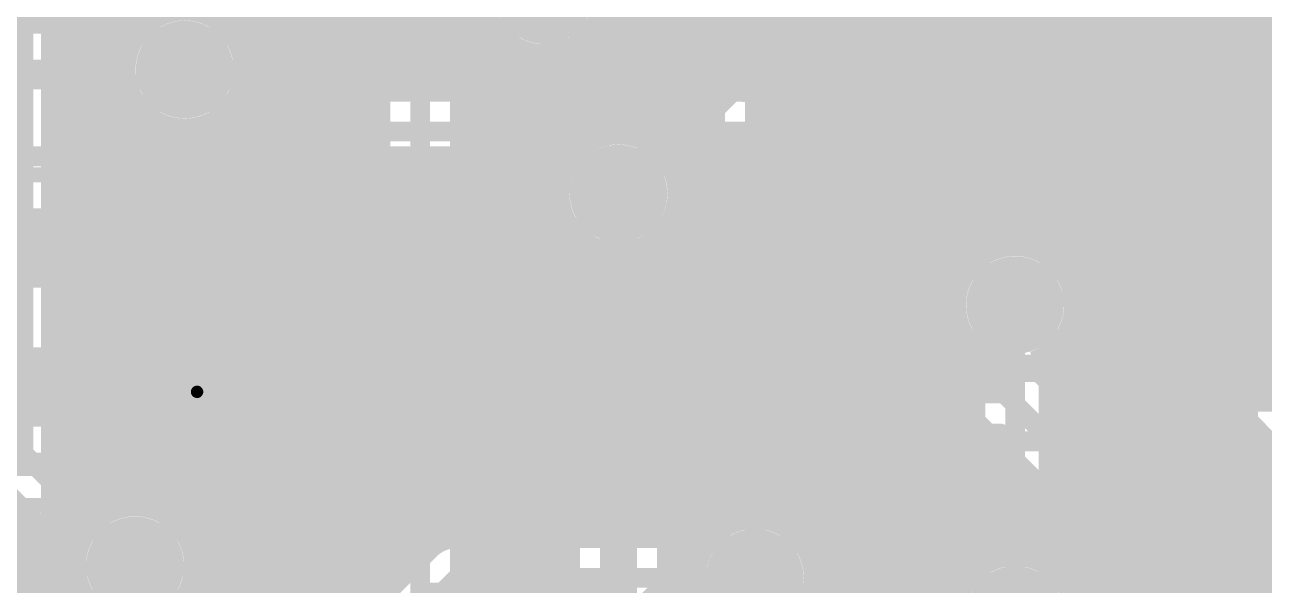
# Model space of a CAD drawing. Extents: x -4 to 136, y -50 to 40.
# Drawn here: x 16.65 to 29.35, y 4.88 to 10.62 of the extents above; entities that cross this region are included whole.
import ezdxf

# ---------------------------------------------------------------- set-up
doc = ezdxf.new("R2010")
doc.units = 0
doc.header["$MEASUREMENT"] = 0
doc.layers.get('0').update_dxf_attribs({"linetype": 'CONTINUOUS'})
for name, color, linetype in [('25-335-0_BOT', 7, 'CONTINUOUS'), ('25-335-0_DRD', 7, 'CONTINUOUS'), ('25-335-0_GND', 6, 'CONTINUOUS'), ('25-335-0_IN1', 4, 'CONTINUOUS'), ('25-335-0_SMT', 5, 'CONTINUOUS'), ('25-335-0_SPT', 10, 'CONTINUOUS'), ('25-335-0_SST', 9, 'CONTINUOUS'), ('25-335-0_TOP', 12, 'CONTINUOUS'), ('THRUHOLE_TAP', 15, 'CONTINUOUS')]:
    doc.layers.add(name, color=color, linetype=linetype)

# ---------------------------------------------------------------- blocks, each defined once
blk = doc.blocks.new('ROUND_40')
at = {"const_width": 0.29972}
blk.add_lwpolyline([(-0.14986, 0, 1), (0.14986, 0, 1)], format="xyb", close=True, dxfattribs=at)
blk = doc.blocks.new('ROUND_60')
at = {"const_width": 0.50038}
blk.add_lwpolyline([(-0.25019, 0, 1), (0.25019, 0, 1)], format="xyb", close=True, dxfattribs=at)
blk = doc.blocks.new('ROUND_62')
at = {"const_width": 0.50038}
blk.add_lwpolyline([(-0.25019, 0, 1), (0.25019, 0, 1)], format="xyb", close=True, dxfattribs=at)
blk = doc.blocks.new('ROUND_63')
at = {"const_width": 0.0635}
blk.add_lwpolyline([(-0.03175, 0, 1), (0.03175, 0, 1)], format="xyb", close=True, dxfattribs=at)
blk = doc.blocks.new('RECTANGLE_2')
blk.add_solid([(0.4826, 0.4064), (0.4826, -0.4064), (-0.4826, 0.4064), (-0.4826, -0.4064)])
blk = doc.blocks.new('RECTANGLE_7')
blk.add_solid([(0.508, 0.9017), (0.508, -0.9017), (-0.508, 0.9017), (-0.508, -0.9017)])
blk = doc.blocks.new('RECTANGLE_21')
blk.add_solid([(0.44958, 0.65024), (0.44958, -0.65024), (-0.44958, 0.65024), (-0.44958, -0.65024)])
blk = doc.blocks.new('ROUND_23')
at = {"const_width": 0.10033}
blk.add_lwpolyline([(-0.050164, 0, 1), (0.050164, 0, 1)], format="xyb", close=True, dxfattribs=at)

msp = doc.modelspace()

# ---------------------------------------------------------------- linework, layer by layer
at = {"layer": '25-335-0_BOT'}
for points, const_width in [([(19.8882, 29.72816), (19.8882, 1.93294)], 0.254), ([(17.6022, 27.53106), (17.6022, 5.68452)], 0.254), ([(17.3736, 27.30246), (17.3736, 5.56006)], 0.254), ([(17.145, 27.07386), (17.145, -3.556)], 0.254), ([(22.6314, 22.7076), (22.6314, 9.5123)], 0.254), ([(22.86, 22.53742), (22.86, 9.50722)], 0.254), ([(23.0886, 21.38172), (23.0886, 9.4107)], 0.254), ([(23.3172, 21.16582), (23.3172, 9.12622)], 0.254), ([(24.9174, 20.7772), (24.9174, 3.24612)], 0.254), ([(25.146, 20.7772), (25.146, 3.2131)], 0.254), ([(25.3746, 20.7772), (25.3746, 3.0734)], 0.254), ([(25.6032, 20.7772), (25.6032, -3.556)], 0.254), ([(25.8318, 20.7772), (25.8318, -0.32766)], 0.254), ([(26.0604, 20.7772), (26.0604, -0.17526)], 0.254), ([(26.289, 20.7772), (26.289, 8.11784)], 0.254), ([(26.5176, 20.7772), (26.5176, 8.31088)], 0.254), ([(26.7462, 20.7772), (26.7462, 8.37438)], 0.254), ([(26.9748, 20.7772), (26.9748, 8.35152)], 0.254), ([(27.2034, 20.7772), (27.2034, 8.22706)], 0.254), ([(27.432, 20.7772), (27.432, -3.556)], 0.254), ([(27.6606, 20.7772), (27.6606, -3.556)], 0.254), ([(27.8892, 20.7772), (27.8892, -3.556)], 0.254), ([(20.701, 0.381), (20.701, 18.923)], 0.2032), ([(20.1168, 18.68678), (20.1168, 1.68656)], 0.254), ([(20.2692, 18.46326), (20.2692, 0.8382)], 0.254), ([(21.1328, 18.10766), (21.1328, 0.8382)], 0.254), ([(21.2598, 18.00606), (21.2598, 0.67056)], 0.254), ([(16.9418, 17.526), (16.9418, 1.8542)], 0.254), ([(28.1178, 14.80566), (28.1178, -3.556)], 0.254), ([(28.3464, 14.65326), (28.3464, -3.556)], 0.254), ([(28.575, 14.61008), (28.575, -3.556)], 0.254), ([(28.8036, 14.52626), (28.8036, -3.556)], 0.254), ([(29.0322, 14.29766), (29.0322, -1.9939)], 0.254), ([(29.1592, 14.17066), (29.1592, -1.82626)], 0.254), ([(24.13, 13.97), (24.13, 4.953)], 0.2032), ([(23.5458, 13.73378), (23.5458, 5.18922)], 0.254), ([(24.6888, 13.6779), (24.6888, 5.24256)], 0.254), ([(23.6982, 13.51026), (23.6982, 5.4102)], 0.254), ([(24.5618, 13.51026), (24.5618, 5.4102)], 0.254), ([(17.8308, 12.46378), (17.8308, 10.5918)], 0.254), ([(19.6596, 11.65098), (19.6596, 2.0193)], 0.254), ([(19.431, 11.30808), (19.431, 2.01422)], 0.254), ([(18.7452, 11.25982), (18.7452, 10.5918)], 0.254), ([(18.9738, 11.18616), (18.9738, 1.63322)], 0.254), ([(19.2024, 11.19886), (19.2024, 1.9177)], 0.254), ([(17.85366, 10.6172), (16.9418, 10.6172)], 0.254), ([(20.2692, 10.6172), (18.7198, 10.6172)], 0.254), ([(21.41982, 10.6172), (21.1328, 10.6172)], 0.254), ([(23.6982, 10.6172), (22.52218, 10.6172)], 0.254), ([(29.1592, 10.6172), (24.5618, 10.6172)], 0.254), ([(21.4884, 10.5156), (21.4884, -3.556)], 0.254), ([(22.4028, 10.46226), (22.4028, 9.42594)], 0.254), ([(17.70126, 10.3886), (16.9418, 10.3886)], 0.254), ([(20.2692, 10.3886), (18.87474, 10.3886)], 0.254), ([(21.63572, 10.3886), (21.1328, 10.3886)], 0.254), ([(21.717, 10.34542), (21.717, -3.556)], 0.254), ([(21.9456, 10.29208), (21.9456, -3.556)], 0.254), ([(22.1742, 10.3251), (22.1742, 9.17956)], 0.254), ([(23.6982, 10.3886), (22.30628, 10.3886)], 0.254), ([(29.1592, 10.3886), (24.5618, 10.3886)], 0.254), ([(17.65808, 10.16), (16.9418, 10.16)], 0.254), ([(20.2692, 10.16), (18.91792, 10.16)], 0.254), ([(23.6982, 10.16), (21.1328, 10.16)], 0.254), ([(29.1592, 10.16), (24.5618, 10.16)], 0.254), ([(17.70126, 9.9314), (16.9418, 9.9314)], 0.254), ([(20.2692, 9.9314), (18.87474, 9.9314)], 0.254), ([(23.6982, 9.9314), (21.1328, 9.9314)], 0.254), ([(29.1592, 9.9314), (24.5618, 9.9314)], 0.254), ([(17.85366, 9.7028), (16.9418, 9.7028)], 0.254), ([(17.8308, 9.72566), (17.8308, 5.70738)], 0.254), ([(20.2692, 9.7028), (18.7198, 9.7028)], 0.254), ([(18.7452, 9.72566), (18.7452, -3.556)], 0.254), ([(23.6982, 9.7028), (21.1328, 9.7028)], 0.254), ([(29.1592, 9.7028), (24.5618, 9.7028)], 0.254), ([(18.0594, 9.57326), (18.0594, 5.64388)], 0.254), ([(18.288, 9.53008), (18.288, 5.45084)], 0.254), ([(18.5166, 9.57326), (18.5166, 0.53086)], 0.254), ([(20.2692, 9.4742), (16.9418, 9.4742)], 0.254), ([(22.49678, 9.4742), (21.1328, 9.4742)], 0.254), ([(23.6982, 9.4742), (22.96922, 9.4742)], 0.254), ([(29.1592, 9.4742), (24.5618, 9.4742)], 0.254), ([(20.2692, 9.2456), (16.9418, 9.2456)], 0.254), ([(22.2123, 9.2456), (21.1328, 9.2456)], 0.254), ([(23.6982, 9.2456), (23.2537, 9.2456)], 0.254), ([(29.1592, 9.2456), (24.5618, 9.2456)], 0.254), ([(20.2692, 9.017), (16.9418, 9.017)], 0.254), ([(22.11578, 9.017), (21.1328, 9.017)], 0.254), ([(23.6982, 9.017), (23.35022, 9.017)], 0.254), ([(29.1592, 9.017), (24.5618, 9.017)], 0.254), ([(22.733, 8.89), (22.733, -1.27)], 0.381), ([(20.2692, 8.7884), (16.9418, 8.7884)], 0.254), ([(22.1107, 8.7884), (21.1328, 8.7884)], 0.254), ([(23.6982, 8.7884), (23.3553, 8.7884)], 0.254), ([(29.1592, 8.7884), (24.5618, 8.7884)], 0.254), ([(23.3172, 8.65378), (23.3172, -1.03378)], 0.254), ([(20.2692, 8.5598), (16.9418, 8.5598)], 0.254), ([(22.19706, 8.5598), (21.1328, 8.5598)], 0.254), ([(22.1742, 8.5979), (22.1742, -0.9779)], 0.254), ([(22.2123, 8.5344), (22.2123, -0.9144)], 0.254), ([(23.2537, 8.5344), (23.2537, -0.9144)], 0.254), ([(23.6982, 8.5598), (23.26894, 8.5598)], 0.254), ([(29.1592, 8.5598), (24.5618, 8.5598)], 0.254), ([(20.2692, 8.3312), (16.9418, 8.3312)], 0.254), ([(22.2123, 8.3312), (21.1328, 8.3312)], 0.254), ([(23.6982, 8.3312), (23.2537, 8.3312)], 0.254), ([(26.56078, 8.3312), (24.5618, 8.3312)], 0.254), ([(29.1592, 8.3312), (27.03322, 8.3312)], 0.254), ([(20.2692, 8.1026), (16.9418, 8.1026)], 0.254), ([(22.2123, 8.1026), (21.1328, 8.1026)], 0.254), ([(23.6982, 8.1026), (23.2537, 8.1026)], 0.254), ([(26.2763, 8.1026), (24.5618, 8.1026)], 0.254), ([(29.1592, 8.1026), (27.3177, 8.1026)], 0.254), ([(20.2692, 7.874), (16.9418, 7.874)], 0.254), ([(22.2123, 7.874), (21.1328, 7.874)], 0.254), ([(23.6982, 7.874), (23.2537, 7.874)], 0.254), ([(26.17978, 7.874), (24.5618, 7.874)], 0.254), ([(29.1592, 7.874), (27.41422, 7.874)], 0.254), ([(20.2692, 7.6454), (16.9418, 7.6454)], 0.254), ([(22.2123, 7.6454), (21.1328, 7.6454)], 0.254), ([(23.6982, 7.6454), (23.2537, 7.6454)], 0.254), ([(26.1747, 7.6454), (24.5618, 7.6454)], 0.254), ([(26.797, 4.572), (26.797, 7.747)], 0.2032), ([(29.1592, 7.6454), (27.4193, 7.6454)], 0.254), ([(20.2692, 7.4168), (16.9418, 7.4168)], 0.254), ([(22.2123, 7.4168), (21.1328, 7.4168)], 0.254), ([(23.6982, 7.4168), (23.2537, 7.4168)], 0.254), ([(26.26106, 7.4168), (24.5618, 7.4168)], 0.254), ([(26.289, 7.37362), (26.289, 4.94284)], 0.254), ([(29.1592, 7.4168), (27.33294, 7.4168)], 0.254), ([(26.3652, 7.28726), (26.3652, 5.0292)], 0.254), ([(27.2288, 7.28726), (27.2288, 5.0292)], 0.254), ([(20.2692, 7.1882), (16.9418, 7.1882)], 0.254), ([(22.2123, 7.1882), (21.1328, 7.1882)], 0.254), ([(23.6982, 7.1882), (23.2537, 7.1882)], 0.254), ([(26.3652, 7.1882), (24.5618, 7.1882)], 0.254), ([(29.1592, 7.1882), (27.2288, 7.1882)], 0.254), ([(20.2692, 6.9596), (16.9418, 6.9596)], 0.254), ([(22.2123, 6.9596), (21.1328, 6.9596)], 0.254), ([(23.6982, 6.9596), (23.2537, 6.9596)], 0.254), ([(26.3652, 6.9596), (24.5618, 6.9596)], 0.254), ([(29.1592, 6.9596), (27.2288, 6.9596)], 0.254), ([(20.2692, 6.731), (16.9418, 6.731)], 0.254), ([(22.2123, 6.731), (21.1328, 6.731)], 0.254), ([(23.6982, 6.731), (23.2537, 6.731)], 0.254), ([(26.3652, 6.731), (24.5618, 6.731)], 0.254), ([(29.1592, 6.731), (27.2288, 6.731)], 0.254), ([(20.2692, 6.5024), (16.9418, 6.5024)], 0.254), ([(22.2123, 6.5024), (21.1328, 6.5024)], 0.254), ([(23.6982, 6.5024), (23.2537, 6.5024)], 0.254), ([(26.3652, 6.5024), (24.5618, 6.5024)], 0.254), ([(29.1592, 6.5024), (27.2288, 6.5024)], 0.254), ([(20.2692, 6.2738), (16.9418, 6.2738)], 0.254), ([(22.2123, 6.2738), (21.1328, 6.2738)], 0.254), ([(23.6982, 6.2738), (23.2537, 6.2738)], 0.254), ([(26.3652, 6.2738), (24.5618, 6.2738)], 0.254), ([(29.1592, 6.2738), (27.2288, 6.2738)], 0.254), ([(20.2692, 6.0452), (16.9418, 6.0452)], 0.254), ([(22.2123, 6.0452), (21.1328, 6.0452)], 0.254), ([(23.6982, 6.0452), (23.2537, 6.0452)], 0.254), ([(26.3652, 6.0452), (24.5618, 6.0452)], 0.254), ([(29.1592, 6.0452), (27.2288, 6.0452)], 0.254), ([(20.2692, 5.8166), (16.9418, 5.8166)], 0.254), ([(22.2123, 5.8166), (21.1328, 5.8166)], 0.254), ([(23.6982, 5.8166), (23.2537, 5.8166)], 0.254), ([(26.3652, 5.8166), (24.5618, 5.8166)], 0.254), ([(29.1592, 5.8166), (27.2288, 5.8166)], 0.254), ([(17.40662, 5.588), (16.9418, 5.588)], 0.254), ([(20.2692, 5.588), (18.15084, 5.588)], 0.254), ([(22.2123, 5.588), (21.1328, 5.588)], 0.254), ([(23.6982, 5.588), (23.2537, 5.588)], 0.254), ([(26.3652, 5.588), (24.5618, 5.588)], 0.254), ([(29.1592, 5.588), (27.2288, 5.588)], 0.254), ([(17.21612, 5.3594), (16.9418, 5.3594)], 0.254), ([(20.2692, 5.3594), (18.34388, 5.3594)], 0.254), ([(22.2123, 5.3594), (21.1328, 5.3594)], 0.254), ([(23.6474, 5.3594), (23.2537, 5.3594)], 0.254), ([(26.3652, 5.3594), (24.61006, 5.3594)], 0.254), ([(29.1592, 5.3594), (27.2288, 5.3594)], 0.254), ([(17.15262, 5.1308), (16.9418, 5.1308)], 0.254), ([(20.2692, 5.1308), (18.40738, 5.1308)], 0.254), ([(22.2123, 5.1308), (21.1328, 5.1308)], 0.254), ([(23.52548, 5.1308), (23.2537, 5.1308)], 0.254), ([(26.3652, 5.1308), (24.73452, 5.1308)], 0.254), ([(29.1592, 5.1308), (27.2288, 5.1308)], 0.254), ([(17.17548, 4.9022), (16.9418, 4.9022)], 0.254), ([(20.2692, 4.9022), (18.38452, 4.9022)], 0.254), ([(22.2123, 4.9022), (21.1328, 4.9022)], 0.254), ([(23.50262, 4.9022), (23.2537, 4.9022)], 0.254), ([(26.26106, 4.9022), (24.75738, 4.9022)], 0.254), ([(29.1592, 4.9022), (27.33294, 4.9022)], 0.254)]:
    msp.add_lwpolyline(points, dxfattribs=dict(at, const_width=const_width))
at = {"layer": '25-335-0_BOT', "const_width": 0.254}
for points in [[(21.34108, 10.922, 0.4142136), (21.971, 10.29208)], [(21.971, 10.29208, 0.4142136), (22.60092, 10.922)], [(18.288, 10.78992, 0.4142136), (17.65808, 10.16)], [(18.91792, 10.16, 0.4142136), (18.288, 10.78992)], [(17.65808, 10.16, 0.4142136), (18.288, 9.53008)], [(18.288, 9.53008, 0.4142136), (18.91792, 10.16)], [(22.733, 9.51992, 0.4142136), (22.10308, 8.89)], [(23.36292, 8.89, 0.4142136), (22.733, 9.51992)], [(22.10308, 8.89, 0.1509244), (22.21281, 8.53475)], [(23.2537, 8.5344, 0.1509243), (23.36354, 8.89)], [(26.797, 8.37692, 0.4142136), (26.16708, 7.747)], [(27.42692, 7.747, 0.4142136), (26.797, 8.37692)], [(26.16708, 7.747, 0.2070672), (26.36575, 7.28784)], [(27.2288, 7.28726, 0.2070673), (27.42772, 7.747)], [(17.78, 5.70992, 0.4142136), (17.15008, 5.08)], [(18.40992, 5.08, 0.4142136), (17.78, 5.70992)], [(23.6982, 5.4102, 0.2063465), (23.50113, 4.953)], [(24.75992, 4.953, 0.2063464), (24.56252, 5.41096)], [(17.15008, 5.08, 0.4142136), (17.78, 4.45008)], [(17.78, 4.45008, 0.4142136), (18.40992, 5.08)], [(23.50008, 4.953, 0.4142136), (24.13, 4.32308)], [(24.13, 4.32308, 0.4142136), (24.75992, 4.953)], [(26.3652, 5.0292, 0.2063465), (26.16813, 4.572)], [(27.42692, 4.572, 0.2063464), (27.22952, 5.02996)]]:
    msp.add_lwpolyline(points, format="xyb", dxfattribs=at)
at = {"layer": '25-335-0_DRD', "const_width": 0.254}
for points in [[(21.336, 11.557), (21.336, 10.287)], [(22.606, 11.557), (21.336, 10.287)], [(22.606, 10.287), (21.336, 11.557)], [(22.606, 10.287), (22.606, 11.557)], [(17.653, 10.795), (17.653, 9.525)], [(18.923, 10.795), (17.653, 9.525)], [(18.923, 9.525), (17.653, 10.795)], [(18.923, 9.525), (18.923, 10.795)], [(21.336, 10.287), (22.606, 10.287)], [(17.653, 9.525), (18.923, 9.525)], [(22.098, 9.525), (22.098, 8.255)], [(23.368, 9.525), (22.098, 9.525)], [(23.368, 9.525), (22.098, 8.255)], [(23.368, 8.255), (22.098, 9.525)], [(23.368, 8.255), (23.368, 9.525)], [(26.162, 8.382), (26.162, 7.112)], [(27.432, 8.382), (26.162, 8.382)], [(27.432, 8.382), (26.162, 7.112)], [(27.432, 7.112), (26.162, 8.382)], [(27.432, 7.112), (27.432, 8.382)], [(22.098, 8.255), (23.368, 8.255)], [(17.78, 7.493), (17.78, 6.223)], [(19.05, 7.493), (17.78, 7.493)], [(19.05, 7.493), (17.78, 6.223)], [(19.05, 6.223), (17.78, 7.493)], [(17.78, 7.493), (17.78, 6.223)], [(19.05, 7.493), (17.78, 7.493)], [(19.05, 7.493), (17.78, 6.223)], [(19.05, 6.223), (17.78, 7.493)], [(19.05, 6.223), (19.05, 7.493)], [(19.05, 6.223), (19.05, 7.493)], [(26.162, 7.112), (27.432, 7.112)], [(17.78, 6.223), (19.05, 6.223)], [(17.78, 6.223), (19.05, 6.223)], [(17.145, 5.715), (17.145, 4.445)], [(18.415, 5.715), (17.145, 5.715)], [(18.415, 5.715), (17.145, 4.445)], [(18.415, 4.445), (17.145, 5.715)], [(18.415, 4.445), (18.415, 5.715)], [(23.495, 5.588), (23.495, 4.318)], [(24.765, 5.588), (23.495, 5.588)], [(24.765, 5.588), (23.495, 4.318)], [(24.765, 4.318), (23.495, 5.588)], [(24.765, 4.318), (24.765, 5.588)], [(26.162, 5.207), (26.162, 3.937)], [(27.432, 5.207), (26.162, 5.207)], [(27.432, 5.207), (26.162, 3.937)], [(27.432, 3.937), (26.162, 5.207)], [(27.432, 3.937), (27.432, 5.207)]]:
    msp.add_lwpolyline(points, dxfattribs=at)
at = {"layer": '25-335-0_IN1'}
for points, const_width in [([(19.8882, 22.5552), (19.8882, 9.9568)], 0.254), ([(18.288, 10.16), (17.653, 10.795), (17.653, 21.717), (16.891, 22.479), (11.303, 22.479), (9.906, 21.082), (9.906, 19.304)], 0.2032), ([(11.557, 19.812), (15.113, 19.812), (17.145, 17.78), (17.145, 10.033), (17.653, 9.525), (24.003, 9.525), (28.829, 4.699), (39.624, 4.699), (40.132, 4.191), (40.132, -1.905), (40.64, -2.413), (49.149, -2.413), (49.657, -1.905), (57.023, -1.905), (57.658, -1.27)], 0.2032), ([(22.6314, 19.69262), (22.6314, 9.9568)], 0.254), ([(22.86, 19.45386), (22.86, 9.9568)], 0.254), ([(23.0886, 19.22526), (23.0886, 9.9568)], 0.254), ([(17.78, 5.08), (16.637, 6.223), (16.637, 16.383), (15.621, 17.399), (15.621, 18.034), (14.605, 19.05), (11.811, 19.05)], 0.2032), ([(23.3172, 18.99666), (23.3172, 9.9568)], 0.254), ([(20.1168, 18.68678), (20.1168, 9.9568)], 0.254), ([(20.3454, 18.4023), (20.3454, 9.9568)], 0.254), ([(20.574, 18.30578), (20.574, 9.9568)], 0.254), ([(20.8026, 18.3007), (20.8026, 9.9568)], 0.254), ([(21.0312, 18.2499), (21.0312, 9.9568)], 0.254), ([(21.2598, 18.00606), (21.2598, 9.9568)], 0.254), ([(26.289, 16.02486), (26.289, 10.6426)], 0.254), ([(26.5176, 15.79626), (26.5176, 10.414)], 0.254), ([(26.7462, 15.56766), (26.7462, 10.1854)], 0.254), ([(26.9748, 15.33906), (26.9748, 9.9568)], 0.254), ([(27.2034, 15.11046), (27.2034, 9.7282)], 0.254), ([(27.432, 14.88186), (27.432, 9.4996)], 0.254), ([(27.6606, 14.65326), (27.6606, 9.271)], 0.254), ([(27.8892, 14.42466), (27.8892, 9.0424)], 0.254), ([(28.1178, 14.19606), (28.1178, 8.8138)], 0.254), ([(37.338, 7.493), (36.195, 6.35), (29.972, 6.35), (24.13, 12.192), (24.13, 13.97)], 0.2032), ([(28.3464, 13.96746), (28.3464, 8.5852)], 0.254), ([(23.5458, 13.73378), (23.5458, 9.9568)], 0.254), ([(28.575, 13.73886), (28.575, 8.3566)], 0.254), ([(28.8036, 13.51026), (28.8036, 8.128)], 0.254), ([(29.0322, 13.28166), (29.0322, 7.8994)], 0.254), ([(29.2608, 13.05306), (29.2608, 7.6708)], 0.254), ([(24.5618, 12.3698), (29.75356, 7.17804)], 0.254), ([(23.7744, 11.94562), (23.7744, 9.9568)], 0.254), ([(23.8252, 11.8872), (29.65958, 6.05028)], 0.254), ([(24.003, 11.70686), (24.003, 9.9568)], 0.254), ([(19.6596, 11.65098), (19.6596, 9.9568)], 0.254), ([(24.2316, 11.47826), (24.2316, 9.89076)], 0.254), ([(19.431, 11.30808), (19.431, 9.9568)], 0.254), ([(18.7452, 11.25982), (18.7452, 10.5918)], 0.254), ([(18.9738, 11.18616), (18.9738, 9.9568)], 0.254), ([(19.2024, 11.19886), (19.2024, 9.9568)], 0.254), ([(24.4602, 11.24966), (24.4602, 9.6774)], 0.254), ([(24.6888, 11.02106), (24.6888, 9.4488)], 0.254), ([(24.9174, 10.79246), (24.9174, 9.2202)], 0.254), ([(21.41982, 10.6172), (18.7198, 10.6172)], 0.254), ([(25.09266, 10.6172), (22.52218, 10.6172)], 0.254), ([(25.146, 10.56386), (25.146, 8.9916)], 0.254), ([(29.9212, 10.6172), (26.3144, 10.6172)], 0.254), ([(21.4884, 10.5156), (21.4884, 9.9568)], 0.254), ([(22.4028, 10.46226), (22.4028, 9.9568)], 0.254), ([(21.63572, 10.3886), (18.87474, 10.3886)], 0.254), ([(21.717, 10.34542), (21.717, 9.9568)], 0.254), ([(21.9456, 10.29208), (21.9456, 9.9568)], 0.254), ([(22.1742, 10.3251), (22.1742, 9.9568)], 0.254), ([(25.32126, 10.3886), (22.30628, 10.3886)], 0.254), ([(25.3746, 10.33526), (25.3746, 8.763)], 0.254), ([(29.9212, 10.3886), (26.543, 10.3886)], 0.254), ([(25.54986, 10.16), (18.91792, 10.16)], 0.254), ([(29.9212, 10.16), (26.7716, 10.16)], 0.254), ([(25.6032, 10.10666), (25.6032, 8.5344)], 0.254), ([(24.003, 9.9568), (18.8849, 9.9568)], 0.254), ([(25.77846, 9.9314), (24.14778, 9.9314)], 0.254), ([(29.9212, 9.9314), (27.0002, 9.9314)], 0.254), ([(24.3078, 9.8298), (26.19756, 7.94004)], 0.254), ([(25.8318, 9.87806), (25.8318, 8.3058)], 0.254), ([(26.00706, 9.7028), (24.4348, 9.7028)], 0.254), ([(29.9212, 9.7028), (27.2288, 9.7028)], 0.254), ([(26.0604, 9.64946), (26.0604, 8.0772)], 0.254), ([(17.0688, 9.49706), (17.34058, 9.22528)], 0.254), ([(17.0688, 9.49706), (17.0688, 6.4008)], 0.254), ([(17.09166, 9.4742), (17.0688, 9.4742)], 0.254), ([(17.145, 9.42086), (17.145, 6.3246)], 0.254), ([(26.23566, 9.4742), (24.6634, 9.4742)], 0.254), ([(26.289, 9.42086), (26.289, 8.11784)], 0.254), ([(29.9212, 9.4742), (27.4574, 9.4742)], 0.254), ([(17.32026, 9.2456), (17.0688, 9.2456)], 0.254), ([(17.3736, 9.1948), (17.3736, 6.096)], 0.254), ([(26.46426, 9.2456), (24.892, 9.2456)], 0.254), ([(26.5176, 9.19226), (26.5176, 8.31088)], 0.254), ([(29.9212, 9.2456), (27.686, 9.2456)], 0.254), ([(22.11578, 9.017), (17.0688, 9.017)], 0.254), ([(17.6022, 9.09574), (17.6022, 5.8674)], 0.254), ([(22.1361, 9.0932), (17.653, 9.0932)], 0.254), ([(17.8308, 9.0932), (17.8308, 5.70738)], 0.254), ([(18.0594, 9.0932), (18.0594, 5.64388)], 0.254), ([(18.288, 9.0932), (18.288, 5.45084)], 0.254), ([(18.5166, 9.0932), (18.5166, 2.9972)], 0.254), ([(18.7452, 9.0932), (18.7452, 3.2258)], 0.254), ([(18.9738, 9.0932), (18.9738, 3.4544)], 0.254), ([(19.2024, 9.0932), (19.2024, 3.683)], 0.254), ([(19.431, 9.0932), (19.431, 3.9116)], 0.254), ([(19.6596, 9.0932), (19.6596, 4.1402)], 0.254), ([(19.8882, 9.0932), (19.8882, 4.3688)], 0.254), ([(20.1168, 9.0932), (20.1168, 4.5974)], 0.254), ([(20.3454, 9.0932), (20.3454, 4.826)], 0.254), ([(20.574, 9.0932), (20.574, 5.0546)], 0.254), ([(20.8026, 9.0932), (20.8026, 5.28066)], 0.254), ([(21.0312, 9.0932), (21.0312, 5.38226)], 0.254), ([(21.2598, 9.0932), (21.2598, 5.3848)], 0.254), ([(21.4884, 9.0932), (21.4884, 5.3848)], 0.254), ([(21.717, 9.0932), (21.717, 5.3848)], 0.254), ([(21.9456, 9.0932), (21.9456, 5.3848)], 0.254), ([(23.82266, 9.0932), (23.3299, 9.0932)], 0.254), ([(23.89886, 9.017), (23.35022, 9.017)], 0.254), ([(23.5458, 9.0932), (23.5458, 5.3848)], 0.254), ([(23.7744, 9.0932), (23.7744, 5.4737)], 0.254), ([(23.82266, 9.0932), (28.51658, 4.39928)], 0.254), ([(26.69286, 9.017), (25.1206, 9.017)], 0.254), ([(29.9212, 9.017), (27.9146, 9.017)], 0.254), ([(24.003, 8.91286), (24.003, 5.57022)], 0.254), ([(26.7462, 8.96366), (26.7462, 8.37438)], 0.254), ([(22.1107, 8.7884), (17.0688, 8.7884)], 0.254), ([(24.12746, 8.7884), (23.3553, 8.7884)], 0.254), ([(26.92146, 8.7884), (25.3492, 8.7884)], 0.254), ([(29.9212, 8.7884), (28.1432, 8.7884)], 0.254), ([(23.3172, 8.65378), (23.3172, 5.3848)], 0.254), ([(24.2316, 8.68426), (24.2316, 5.5753)], 0.254), ([(26.9748, 8.73506), (26.9748, 8.35152)], 0.254), ([(22.19706, 8.5598), (17.0688, 8.5598)], 0.254), ([(22.1742, 8.5979), (22.1742, 5.3848)], 0.254), ([(24.35606, 8.5598), (23.26894, 8.5598)], 0.254), ([(27.15006, 8.5598), (25.5778, 8.5598)], 0.254), ([(29.9212, 8.5598), (28.3718, 8.5598)], 0.254), ([(24.4602, 8.45566), (24.4602, 5.48894)], 0.254), ([(27.2034, 8.50646), (27.2034, 8.22706)], 0.254), ([(22.4409, 8.3312), (17.0688, 8.3312)], 0.254), ([(22.4028, 8.35406), (22.4028, 5.3848)], 0.254), ([(22.6314, 8.2677), (22.6314, 5.3848)], 0.254), ([(22.86, 8.27278), (22.86, 5.3848)], 0.254), ([(24.58466, 8.3312), (23.02256, 8.3312)], 0.254), ([(23.0886, 8.3693), (23.0886, 5.3848)], 0.254), ([(26.56078, 8.3312), (25.8064, 8.3312)], 0.254), ([(27.37866, 8.3312), (27.03322, 8.3312)], 0.254), ([(27.432, 8.27786), (27.432, 6.7056)], 0.254), ([(29.9212, 8.3312), (28.6004, 8.3312)], 0.254), ([(24.6888, 8.22706), (24.6888, 5.24256)], 0.254), ([(24.81326, 8.1026), (17.0688, 8.1026)], 0.254), ([(26.2763, 8.1026), (26.035, 8.1026)], 0.254), ([(27.60726, 8.1026), (27.3177, 8.1026)], 0.254), ([(27.6606, 8.04926), (27.6606, 6.477)], 0.254), ([(29.9212, 8.1026), (28.829, 8.1026)], 0.254), ([(24.9174, 7.99846), (24.9174, 4.7498)], 0.254), ([(25.04186, 7.874), (17.0688, 7.874)], 0.254), ([(25.146, 7.76986), (25.146, 4.7498)], 0.254), ([(27.83586, 7.874), (27.41422, 7.874)], 0.254), ([(27.8892, 7.82066), (27.8892, 6.2484)], 0.254), ([(29.9212, 7.874), (29.0576, 7.874)], 0.254), ([(25.27046, 7.6454), (17.0688, 7.6454)], 0.254), ([(28.06446, 7.6454), (27.4193, 7.6454)], 0.254), ([(29.9212, 7.6454), (29.2862, 7.6454)], 0.254), ([(25.3746, 7.54126), (25.3746, 4.7498)], 0.254), ([(28.1178, 7.59206), (28.1178, 6.0198)], 0.254), ([(25.49906, 7.4168), (17.0688, 7.4168)], 0.254), ([(28.29306, 7.4168), (27.33294, 7.4168)], 0.254), ([(25.6032, 7.31266), (25.6032, 4.74218)], 0.254), ([(27.2034, 7.2644), (27.2034, 6.9342)], 0.254), ([(28.3464, 7.36346), (28.3464, 5.7912)], 0.254), ([(25.72766, 7.1882), (17.0688, 7.1882)], 0.254), ([(26.99004, 7.14756), (29.0068, 5.1308)], 0.254), ([(28.52166, 7.1882), (27.08656, 7.1882)], 0.254), ([(28.575, 7.13486), (28.575, 5.5626)], 0.254), ([(25.8318, 7.08406), (25.8318, 4.6228)], 0.254), ([(25.95626, 6.9596), (17.0688, 6.9596)], 0.254), ([(28.75026, 6.9596), (27.178, 6.9596)], 0.254), ([(28.8036, 6.90626), (28.8036, 5.334)], 0.254), ([(26.18486, 6.731), (17.0688, 6.731)], 0.254), ([(26.0604, 6.85546), (26.0604, 4.3942)], 0.254), ([(28.97886, 6.731), (27.4066, 6.731)], 0.254), ([(26.289, 6.62686), (26.289, 4.94284)], 0.254), ([(29.0322, 6.67766), (29.0322, 5.1308)], 0.254), ([(26.41346, 6.5024), (17.0688, 6.5024)], 0.254), ([(29.20746, 6.5024), (27.6352, 6.5024)], 0.254), ([(17.0688, 6.4008), (17.75968, 5.70992)], 0.254), ([(26.5176, 6.39826), (26.5176, 5.13588)], 0.254), ([(29.2608, 6.44906), (29.2608, 5.1308)], 0.254), ([(26.64206, 6.2738), (17.1958, 6.2738)], 0.254), ([(29.43606, 6.2738), (27.8638, 6.2738)], 0.254), ([(26.7462, 6.16966), (26.7462, 5.19938)], 0.254), ([(26.87066, 6.0452), (17.4244, 6.0452)], 0.254), ([(29.66466, 6.0452), (28.0924, 6.0452)], 0.254), ([(16.3322, 5.9182), (17.15008, 5.09778)], 0.254), ([(26.9748, 5.94106), (26.9748, 5.17652)], 0.254), ([(27.09926, 5.8166), (17.653, 5.8166)], 0.254), ([(37.3126, 5.8166), (28.321, 5.8166)], 0.254), ([(17.78, 5.70992), (17.75969, 5.70959)], 0.254), ([(27.2034, 5.71246), (27.2034, 5.05206)], 0.254), ([(16.65986, 5.588), (14.0716, 5.588)], 0.254), ([(16.6878, 5.56006), (16.6878, 2.00152)], 0.254), ([(27.32786, 5.588), (18.15084, 5.588)], 0.254), ([(27.432, 5.48386), (27.432, 3.4798)], 0.254), ([(37.14242, 5.588), (28.5496, 5.588)], 0.254), ([(16.88846, 5.3594), (13.843, 5.3594)], 0.254), ([(20.93468, 5.3594), (18.34388, 5.3594)], 0.254), ([(23.67026, 5.3848), (21.082, 5.3848)], 0.254), ([(27.55646, 5.3594), (24.61006, 5.3594)], 0.254), ([(37.08908, 5.3594), (28.7782, 5.3594)], 0.254), ([(16.9164, 5.33146), (16.9164, 1.87706)], 0.254), ([(20.7772, 5.2578), (17.10944, 1.59004)], 0.254), ([(27.6606, 5.25526), (27.6606, 3.4798)], 0.254), ([(17.11706, 5.1308), (13.6144, 5.1308)], 0.254), ([(17.145, 5.10286), (17.145, 1.6256)], 0.254), ([(17.15008, 5.09778), (17.14983, 5.08)], 0.254), ([(20.64766, 5.1308), (18.40738, 5.1308)], 0.254), ([(26.5049, 5.1308), (24.73452, 5.1308)], 0.254), ([(27.78506, 5.1308), (27.08656, 5.1308)], 0.254), ([(37.1221, 5.1308), (29.0068, 5.1308)], 0.254), ([(24.13, 4.953), (21.082, 4.953), (14.732, -1.397), (8.382, -1.397), (5.08, 1.905), (5.08, 5.08)], 0.2032), ([(27.8892, 5.02666), (27.8892, 3.4798)], 0.254), ([(17.17548, 4.9022), (13.3858, 4.9022)], 0.254), ([(20.41906, 4.9022), (18.38452, 4.9022)], 0.254), ([(26.26106, 4.9022), (24.75738, 4.9022)], 0.254), ([(28.01366, 4.9022), (27.33294, 4.9022)], 0.254), ([(25.527, 4.7498), (24.7269, 4.7498)], 0.254), ([(28.1178, 4.79806), (28.1178, 3.4798)], 0.254)]:
    msp.add_lwpolyline(points, dxfattribs=dict(at, const_width=const_width))
at = {"layer": '25-335-0_IN1', "const_width": 0.254}
for points in [[(21.34108, 10.922, 0.4142136), (21.971, 10.29208)], [(21.971, 10.29208, 0.4142136), (22.60092, 10.922)], [(18.91792, 10.16, 0.4142136), (18.288, 10.78992)], [(18.8849, 9.9568, 0.0822145), (18.91854, 10.16)], [(24.3078, 9.8298, 0.1989124), (24.003, 9.95605)], [(17.3482, 9.2202, 0.1989124), (17.653, 9.09395)], [(17.3482, 9.2202, 0.1989124), (17.653, 9.09395)], [(22.1361, 9.0932, 0.0822145), (22.10246, 8.89)], [(23.36292, 8.89, 0.0822143), (23.32931, 9.093)], [(22.10308, 8.89, 0.4142136), (22.733, 8.26008)], [(22.733, 8.26008, 0.4142136), (23.36292, 8.89)], [(26.797, 8.37692, 0.3256429), (26.19756, 7.94004)], [(27.42692, 7.747, 0.4142136), (26.797, 8.37692)], [(26.99004, 7.14756, 0.3256421), (27.42692, 7.747)], [(18.40992, 5.08, 0.4142136), (17.78, 5.70992)], [(24.13, 5.58292, 0.2070678), (23.67084, 5.38425)], [(24.75992, 4.953, 0.4142136), (24.13, 5.58292)], [(21.082, 5.3848, 0.1989132), (20.77667, 5.25833)], [(17.15008, 5.08, 0.4142136), (17.78, 4.45008)], [(17.78, 4.45008, 0.4142136), (18.40992, 5.08)], [(26.797, 5.20192, 0.4142136), (26.16708, 4.572)], [(27.42692, 4.572, 0.4142136), (26.797, 5.20192)], [(24.7269, 4.7498, 0.0822145), (24.76054, 4.953)]]:
    msp.add_lwpolyline(points, format="xyb", dxfattribs=at)
at = {"layer": '25-335-0_SST'}
for points, const_width in [([(25.1714, 10.414), (25.1714, 14.224), (28.194, 14.224), (28.194, 9.8806), (25.7048, 9.8806), (25.1714, 10.414)], 0.20066), ([(31.9786, 13.716), (31.9786, 9.906), (28.956, 9.906), (28.956, 14.2494), (31.4452, 14.2494), (31.9786, 13.716)], 0.20066), ([(15.748, 10.033), (15.748, 12.827), (21.082, 12.827), (21.082, 10.033), (15.748, 10.033)], 0.1524), ([(21.5138, 10.64768), (22.5298, 10.29208), (22.5298, 10.76706)], 0.1524), ([(16.3195, 9.0805), (16.3195, 6.1595), (17.9578, 6.1595), (17.9578, 9.0805), (16.3195, 9.0805)], 0.1524), ([(25.09012, 8.88746), (25.09012, 8.56234)], 0.1524), ([(25.22728, 8.89508), (25.22728, 8.55472)], 0.1524), ([(25.33904, 8.78332), (24.99868, 8.78332)], 0.1524), ([(18.61058, 8.08736), (18.4404, 8.14832), (18.4404, 8.50392), (18.61058, 8.56234), (19.28876, 8.56234), (19.4564, 8.50392), (19.4564, 8.14832), (19.28876, 8.08736)], 0.1524), ([(25.33142, 8.64616), (25.0063, 8.64616)], 0.1524), ([(27.1145, 7.8105), (27.1145, 4.8895), (28.7528, 4.8895), (28.7528, 7.8105), (27.1145, 7.8105)], 0.1524), ([(29.96438, 7.39394), (29.11856, 7.39394), (28.94838, 7.45236), (28.94838, 7.80796), (29.11856, 7.86638), (29.96438, 7.86638)], 0.1524), ([(18.4404, 7.24916), (18.4404, 7.72414), (19.11858, 7.24916), (19.28876, 7.24916), (19.4564, 7.31012), (19.4564, 7.66572), (19.28876, 7.72414)], 0.1524), ([(26.3144, 7.29234), (26.3144, 6.93674), (26.48458, 6.81736), (26.65476, 6.81736), (26.8224, 6.93674), (26.8224, 7.29234), (25.8064, 7.29234)], 0.1524), ([(26.3144, 6.99516), (25.8064, 6.81736)], 0.1524), ([(28.94838, 6.67258), (28.94838, 6.91134)], 0.1524), ([(28.94838, 6.79196), (29.96438, 6.79196), (29.7942, 6.91134)], 0.1524), ([(18.9484, 6.47192), (18.9484, 6.82752), (19.11858, 6.88594), (19.28876, 6.88594), (19.4564, 6.82752), (19.4564, 6.47192), (19.28876, 6.41096), (19.11858, 6.41096), (18.4404, 6.64972)], 0.1524), ([(26.3144, 6.04012), (26.48458, 5.97916), (26.65476, 5.97916), (26.8224, 6.04012), (26.8224, 6.39572), (26.65476, 6.45414), (26.48458, 6.45414), (26.3144, 6.39572), (26.3144, 6.04012), (26.14676, 5.97916), (25.97658, 5.97916), (25.8064, 6.04012), (25.8064, 6.39572), (25.97658, 6.45414), (26.14676, 6.45414), (26.3144, 6.39572)], 0.1524), ([(28.94838, 6.18998), (29.96438, 5.83438), (29.96438, 6.30936)], 0.1524), ([(9.17956, 5.69468), (13.68044, 5.69468), (19.07032, 5.69468), (19.07032, -3.15468), (16.91894, -3.15468)], 0.1524), ([(25.8064, 5.26034), (25.8064, 5.49656)], 0.1524), ([(25.8064, 5.37972), (26.8224, 5.37972), (26.65476, 5.49656)], 0.1524), ([(18.01876, -1.905), (4.8387, -1.905), (4.23926, -2.50444), (18.62074, -2.50444), (18.01876, -1.905), (18.01876, 4.445), (18.62074, 5.04444), (18.62074, -2.50444)], 0.1524), ([(18.01876, 4.445), (13.68044, 4.445), (13.68044, 5.04444), (18.62074, 5.04444)], 0.1524), ([(20.828, 0.254), (24.892, 0.254), (24.892, 4.826), (23.114, 4.826), (22.86, 4.572), (22.606, 4.826), (20.828, 4.826), (20.828, 0.254)], 0.1524), ([(29.083, 0.254), (33.147, 0.254), (33.147, 4.826), (31.369, 4.826), (31.115, 4.572), (30.861, 4.826), (29.083, 4.826), (29.083, 0.254)], 0.1524)]:
    msp.add_lwpolyline(points, dxfattribs=dict(at, const_width=const_width))
at = {"layer": '25-335-0_SST', "const_width": 0.1524}
for points in [[(25.16886, 8.90524, 0.4142136), (24.98852, 8.7249)], [(25.3492, 8.7249, 0.4142136), (25.16886, 8.90524)], [(24.98852, 8.7249, 0.4142136), (25.16886, 8.54456)], [(25.16886, 8.54456, 0.4142136), (25.3492, 8.7249)]]:
    msp.add_lwpolyline(points, format="xyb", dxfattribs=at)
at = {"layer": '25-335-0_TOP'}
for points, const_width in [([(19.05, 11.811), (17.399, 10.16), (15.875, 10.16), (15.621, 10.414), (13.716, 10.414), (11.049, 13.081), (10.287, 13.081), (10.033, 13.335), (6.223, 13.335), (5.42544, 12.53744), (5.42544, 10.7569)], 0.2032), ([(63.373, 10.541), (62.357, 10.541), (61.595, 11.303), (51.943, 11.303), (51.181, 10.541), (44.323, 10.541), (43.434, 11.43), (39.624, 11.43), (39.116, 11.938), (21.844, 11.938), (21.336, 11.43), (21.336, 10.541), (20.955, 10.16), (18.288, 10.16)], 0.2032), ([(67.31, 7.6962), (67.1322, 7.6962), (66.421, 6.985), (64.643, 6.985), (63.754, 7.874), (62.23, 7.874), (61.976, 7.62), (61.976, 7.366), (61.722, 7.112), (60.198, 7.112), (59.817, 7.493), (59.817, 8.509), (59.436, 8.89), (52.197, 8.89), (51.054, 10.033), (39.624, 10.033), (38.735, 10.922), (23.114, 10.922), (21.463, 9.271), (16.129, 9.271), (15.494, 9.906), (12.954, 9.906), (12.446, 9.398)], 0.2032), ([(43.815, 6.35), (19.05, 6.35), (18.796, 6.096), (16.383, 6.096), (16.129, 6.35), (16.129, 7.366), (15.875, 7.62), (14.605, 7.62), (14.351, 7.366), (14.351, 6.604), (13.843, 6.096), (10.287, 6.096), (9.779, 6.604), (9.779, 7.366), (9.525, 7.62), (8.255, 7.62), (8.001, 7.874), (8.001, 8.89), (8.509, 9.398), (9.67486, 9.398), (9.92886, 9.652), (9.92886, 10.7569)], 0.2032), ([(23.2918, 10.4902), (21.77288, 8.97128)], 0.254), ([(23.5966, 10.4902), (22.61616, 9.50722)], 0.254), ([(31.115, 8.9154), (31.115, 10.414), (24.257, 10.414), (22.733, 8.89)], 0.381), ([(23.5966, 10.4902), (23.2918, 10.4902)], 0.254), ([(23.3172, 10.4902), (23.3172, 10.2108)], 0.254), ([(23.5458, 10.4902), (23.5458, 10.4394)], 0.254), ([(23.495, 10.3886), (23.1902, 10.3886)], 0.254), ([(23.2664, 10.16), (22.9616, 10.16)], 0.254), ([(23.0886, 10.28446), (23.0886, 9.9822)], 0.254), ([(22.86, 10.05586), (22.86, 9.7536)], 0.254), ([(23.0378, 9.9314), (22.733, 9.9314)], 0.254), ([(22.6314, 9.82726), (22.6314, 9.525)], 0.254), ([(24.4729, 9.8933), (23.35022, 8.77316)], 0.254), ([(24.4602, 9.8806), (24.4602, 6.7818)], 0.254), ([(30.33522, 9.8933), (24.4729, 9.8933)], 0.254), ([(24.6888, 9.8933), (24.6888, 6.7818)], 0.254), ([(24.9174, 9.8933), (24.9174, 6.7818)], 0.254), ([(25.146, 9.8933), (25.146, 6.7818)], 0.254), ([(25.25522, 9.8933), (25.25522, 7.93496)], 0.254), ([(26.52522, 9.8933), (25.25522, 9.8933)], 0.254), ([(26.81478, 9.8933), (26.52522, 9.8933)], 0.254), ([(28.08478, 9.8933), (26.81478, 9.8933)], 0.254), ([(28.08478, 9.8933), (28.08478, 7.93496)], 0.254), ([(28.1178, 9.8933), (28.1178, 7.7978)], 0.254), ([(28.3464, 9.8933), (28.3464, 7.7978)], 0.254), ([(28.575, 9.8933), (28.575, 7.7978)], 0.254), ([(28.8036, 9.8933), (28.8036, 6.7818)], 0.254), ([(29.0322, 9.8933), (29.0322, 6.7818)], 0.254), ([(30.33522, 9.89584), (29.06522, 9.89584)], 0.254), ([(29.06522, 9.8933), (29.06522, 7.93496)], 0.254), ([(22.8092, 9.7028), (22.5044, 9.7028)], 0.254), ([(24.2316, 9.652), (24.2316, 6.7818)], 0.254), ([(25.25522, 9.7028), (24.2824, 9.7028)], 0.254), ([(29.06522, 9.7028), (28.08478, 9.7028)], 0.254), ([(22.4028, 9.59866), (22.4028, 9.42594)], 0.254), ([(22.49678, 9.4742), (22.2758, 9.4742)], 0.254), ([(24.003, 9.4234), (24.003, 6.7818)], 0.254), ([(25.25522, 9.4742), (24.0538, 9.4742)], 0.254), ([(29.06522, 9.4742), (28.08478, 9.4742)], 0.254), ([(22.1742, 9.37006), (22.1742, 9.17956)], 0.254), ([(22.2123, 9.2456), (22.0472, 9.2456)], 0.254), ([(23.7744, 9.1948), (23.7744, 6.7818)], 0.254), ([(25.25522, 9.2456), (23.8252, 9.2456)], 0.254), ([(29.06522, 9.2456), (28.08478, 9.2456)], 0.254), ([(22.11578, 9.017), (21.8186, 9.017)], 0.254), ([(21.9456, 9.14146), (21.9456, 6.7818)], 0.254), ([(25.25522, 9.017), (23.5966, 9.017)], 0.254), ([(29.06522, 9.017), (28.08478, 9.017)], 0.254), ([(21.717, 8.92048), (21.717, 6.7818)], 0.254), ([(23.5458, 8.9662), (23.5458, 6.7818)], 0.254), ([(27.94, 7.0612), (26.3398, 7.0612), (26.035, 7.366), (26.035, 8.9154)], 0.2032), ([(26.797, 7.747), (27.305, 8.255), (27.305, 8.9154)], 0.2032), ([(21.463, 8.8392), (17.9578, 8.8392)], 0.254), ([(17.9578, 8.8392), (17.9578, 7.6454)], 0.254), ([(22.1107, 8.7884), (17.9578, 8.7884)], 0.254), ([(18.0594, 8.8392), (18.0594, 6.5278)], 0.254), ([(18.288, 8.8392), (18.288, 6.5278)], 0.254), ([(18.5166, 8.8392), (18.5166, 6.5278)], 0.254), ([(18.7452, 8.8392), (18.7452, 6.6548)], 0.254), ([(18.9738, 8.8392), (18.9738, 6.77418)], 0.254), ([(19.2024, 8.8392), (19.2024, 6.7818)], 0.254), ([(19.431, 8.8392), (19.431, 6.7818)], 0.254), ([(19.6596, 8.8392), (19.6596, 6.7818)], 0.254), ([(19.8882, 8.8392), (19.8882, 6.7818)], 0.254), ([(20.1168, 8.8392), (20.1168, 6.7818)], 0.254), ([(20.3454, 8.8392), (20.3454, 6.7818)], 0.254), ([(20.574, 8.8392), (20.574, 6.7818)], 0.254), ([(20.8026, 8.8392), (20.8026, 6.7818)], 0.254), ([(21.0312, 8.8392), (21.0312, 6.7818)], 0.254), ([(21.2598, 8.8392), (21.2598, 6.7818)], 0.254), ([(21.4884, 8.8392), (21.4884, 6.7818)], 0.254), ([(25.25522, 8.7884), (23.368, 8.7884)], 0.254), ([(29.06522, 8.7884), (28.08478, 8.7884)], 0.254), ([(23.3172, 8.65378), (23.3172, 6.7818)], 0.254), ([(22.19706, 8.5598), (17.9578, 8.5598)], 0.254), ([(22.1742, 8.5979), (22.1742, 6.7818)], 0.254), ([(25.25522, 8.5598), (23.26894, 8.5598)], 0.254), ([(29.06522, 8.5598), (28.08478, 8.5598)], 0.254), ([(17.145, 8.3312), (15.24, 8.3312)], 0.2032), ([(22.4409, 8.3312), (17.9578, 8.3312)], 0.254), ([(22.4028, 8.35406), (22.4028, 6.7818)], 0.254), ([(22.6314, 8.2677), (22.6314, 6.7818)], 0.254), ([(22.86, 8.27278), (22.86, 6.7818)], 0.254), ([(25.25522, 8.3312), (23.02256, 8.3312)], 0.254), ([(23.0886, 8.3693), (23.0886, 6.7818)], 0.254), ([(29.06522, 8.3312), (28.08478, 8.3312)], 0.254), ([(25.25522, 8.1026), (17.9578, 8.1026)], 0.254), ([(29.06522, 8.1026), (28.08478, 8.1026)], 0.254), ([(25.6032, 7.93496), (25.25522, 7.93496)], 0.254), ([(25.3746, 7.93496), (25.3746, 6.7818)], 0.254), ([(25.6032, 7.93496), (25.6032, 7.366)], 0.254), ([(27.59456, 7.93496), (27.4574, 7.7978)], 0.254), ([(28.08478, 7.93496), (27.59456, 7.93496)], 0.254), ([(27.6606, 7.93496), (27.6606, 7.7978)], 0.254), ([(27.8892, 7.93496), (27.8892, 7.7978)], 0.254), ([(29.4132, 7.93496), (29.06522, 7.93496)], 0.254), ([(29.2608, 7.93496), (29.2608, 6.7818)], 0.254), ([(29.4132, 7.93496), (29.4132, 7.493)], 0.254), ([(25.6032, 7.874), (17.9578, 7.874)], 0.254), ([(28.7528, 7.7978), (27.4574, 7.7978)], 0.254), ([(29.4132, 7.874), (27.5336, 7.874)], 0.254), ([(28.7528, 7.7978), (28.7528, 6.7818)], 0.254), ([(25.6032, 7.6454), (17.9578, 7.6454)], 0.254), ([(17.9578, 7.6454), (17.9578, 7.5946)], 0.254), ([(29.4132, 7.6454), (28.7528, 7.6454)], 0.254), ([(17.9578, 7.5946), (17.9578, 6.5278)], 0.254), ([(25.6032, 7.4168), (17.9578, 7.4168)], 0.254), ([(25.6032, 7.366), (25.6032, 6.7818)], 0.254), ([(29.42082, 7.4168), (28.7528, 7.4168)], 0.254), ([(25.6413, 7.1882), (17.9578, 7.1882)], 0.254), ([(29.53766, 7.1882), (28.7528, 7.1882)], 0.254), ([(25.7302, 7.0612), (26.00706, 6.7818)], 0.254), ([(17.9578, 6.9088), (17.145, 6.9088)], 0.254), ([(18.415, 6.858), (18.3642, 6.9088), (17.145, 6.9088)], 0.2032), ([(18.415, 6.858), (18.3642, 6.9088), (17.145, 6.9088)], 0.2032), ([(25.82926, 6.9596), (17.9578, 6.9596)], 0.254), ([(25.8318, 6.95706), (25.8318, 6.7818)], 0.254), ([(29.72308, 6.9596), (28.7528, 6.9596)], 0.254), ([(18.8468, 6.731), (17.9578, 6.731)], 0.254), ([(26.00706, 6.7818), (19.05, 6.7818)], 0.254), ([(29.7561, 6.7818), (28.7528, 6.7818)], 0.254), ([(18.7452, 6.6548), (18.61566, 6.5278)], 0.254), ([(18.61566, 6.5278), (17.9578, 6.5278)], 0.254), ([(31.5722, 5.9182), (28.7528, 5.9182), (28.7528, 5.6388)], 0.254), ([(28.8036, 5.9182), (28.8036, 5.588)], 0.254), ([(29.0322, 5.9182), (29.0322, 5.3594)], 0.254), ([(29.2608, 5.9182), (29.2608, 5.3467)], 0.254), ([(31.5722, 5.8166), (28.7528, 5.8166)], 0.254), ([(34.29, 5.6388), (34.2138, 5.6388), (33.401, 4.826), (28.829, 4.826), (28.0162, 5.6388), (27.94, 5.6388)], 0.381), ([(28.7528, 5.6388), (29.0449, 5.3467)], 0.254), ([(31.5722, 5.588), (28.8036, 5.588)], 0.254), ([(31.5722, 5.3594), (29.0322, 5.3594)], 0.254), ([(31.5722, 5.3467), (29.0449, 5.3467)], 0.254), ([(27.94, 2.6162), (27.94, 2.667), (27.178, 3.429), (24.765, 3.429), (23.876, 2.54), (20.32, 2.54), (17.78, 5.08)], 0.2032)]:
    msp.add_lwpolyline(points, dxfattribs=dict(at, const_width=const_width))
at = {"layer": '25-335-0_TOP', "const_width": 0.254}
for points in [[(22.61616, 9.50722, 0.3604212), (22.10562, 8.89)], [(21.463, 8.8392, 0.1989115), (21.76833, 8.96567)], [(21.463, 8.8392, 0.1989115), (21.76833, 8.96567)], [(22.10308, 8.89, 0.4142136), (22.733, 8.26008)], [(22.733, 8.26008, 0.3604217), (23.35022, 8.77316)], [(25.6032, 7.366, 0.1989124), (25.72967, 7.06067)], [(25.6032, 7.366, 0.1989124), (25.72967, 7.06067)], [(29.4132, 7.493, 0.1989124), (29.53967, 7.18767)], [(29.4132, 7.493, 0.1989124), (29.53967, 7.18767)], [(19.05, 6.7818, 0.1989132), (18.74467, 6.65533)]]:
    msp.add_lwpolyline(points, format="xyb", dxfattribs=at)

# ---------------------------------------------------------------- block references
at = {"layer": '25-335-0_BOT'}
for p in [(18.288, 10.16), (22.733, 8.89), (26.797, 7.747), (18.415, 6.858), (17.78, 5.08), (24.13, 4.953)]:
    msp.add_blockref('ROUND_40', p, dxfattribs=at)
at = {"layer": '25-335-0_GND'}
for name, p in [('ROUND_60', (21.971, 10.922)), ('ROUND_60', (18.288, 10.16)), ('ROUND_62', (22.733, 8.89)), ('ROUND_60', (26.797, 7.747)), ('ROUND_63', (18.415, 6.858)), ('ROUND_60', (17.78, 5.08)), ('ROUND_60', (24.13, 4.953)), ('ROUND_60', (26.797, 4.572))]:
    msp.add_blockref(name, p, dxfattribs=at)
at = {"layer": '25-335-0_IN1'}
for p in [(18.288, 10.16), (22.733, 8.89), (26.797, 7.747), (18.415, 6.858), (17.78, 5.08), (24.13, 4.953)]:
    msp.add_blockref('ROUND_40', p, dxfattribs=at)
at = {"layer": '25-335-0_SMT'}
for name, p in [('RECTANGLE_7', (16.7386, 11.43)), ('RECTANGLE_7', (20.0914, 11.43)), ('RECTANGLE_21', (26.035, 8.9154)), ('RECTANGLE_21', (27.305, 8.9154)), ('RECTANGLE_2', (17.145, 8.3312)), ('RECTANGLE_2', (27.94, 7.0612)), ('RECTANGLE_2', (17.145, 6.9088)), ('RECTANGLE_2', (27.94, 5.6388))]:
    msp.add_blockref(name, p, dxfattribs=at)
at = {"layer": '25-335-0_SPT'}
for name, p in [('RECTANGLE_7', (16.7386, 11.43)), ('RECTANGLE_7', (20.0914, 11.43)), ('RECTANGLE_21', (26.035, 8.9154)), ('RECTANGLE_21', (27.305, 8.9154)), ('RECTANGLE_2', (17.145, 8.3312)), ('RECTANGLE_2', (27.94, 7.0612)), ('RECTANGLE_2', (17.145, 6.9088)), ('RECTANGLE_2', (27.94, 5.6388))]:
    msp.add_blockref(name, p, dxfattribs=at)
at = {"layer": '25-335-0_TOP'}
for name, p in [('RECTANGLE_7', (16.7386, 11.43)), ('RECTANGLE_7', (20.0914, 11.43)), ('ROUND_40', (18.288, 10.16)), ('RECTANGLE_21', (26.035, 8.9154)), ('RECTANGLE_21', (27.305, 8.9154)), ('ROUND_40', (22.733, 8.89)), ('RECTANGLE_2', (17.145, 8.3312)), ('ROUND_40', (26.797, 7.747)), ('RECTANGLE_2', (27.94, 7.0612)), ('RECTANGLE_2', (17.145, 6.9088)), ('ROUND_40', (18.415, 6.858)), ('RECTANGLE_2', (27.94, 5.6388)), ('ROUND_40', (17.78, 5.08)), ('ROUND_40', (24.13, 4.953))]:
    msp.add_blockref(name, p, dxfattribs=at)
at = {"layer": 'THRUHOLE_TAP'}
for p in [(18.288, 10.16), (22.733, 8.89), (26.797, 7.747), (18.415, 6.858), (17.78, 5.08), (24.13, 4.953)]:
    msp.add_blockref('ROUND_23', p, dxfattribs=at)

doc.saveas('drawing.dxf')
